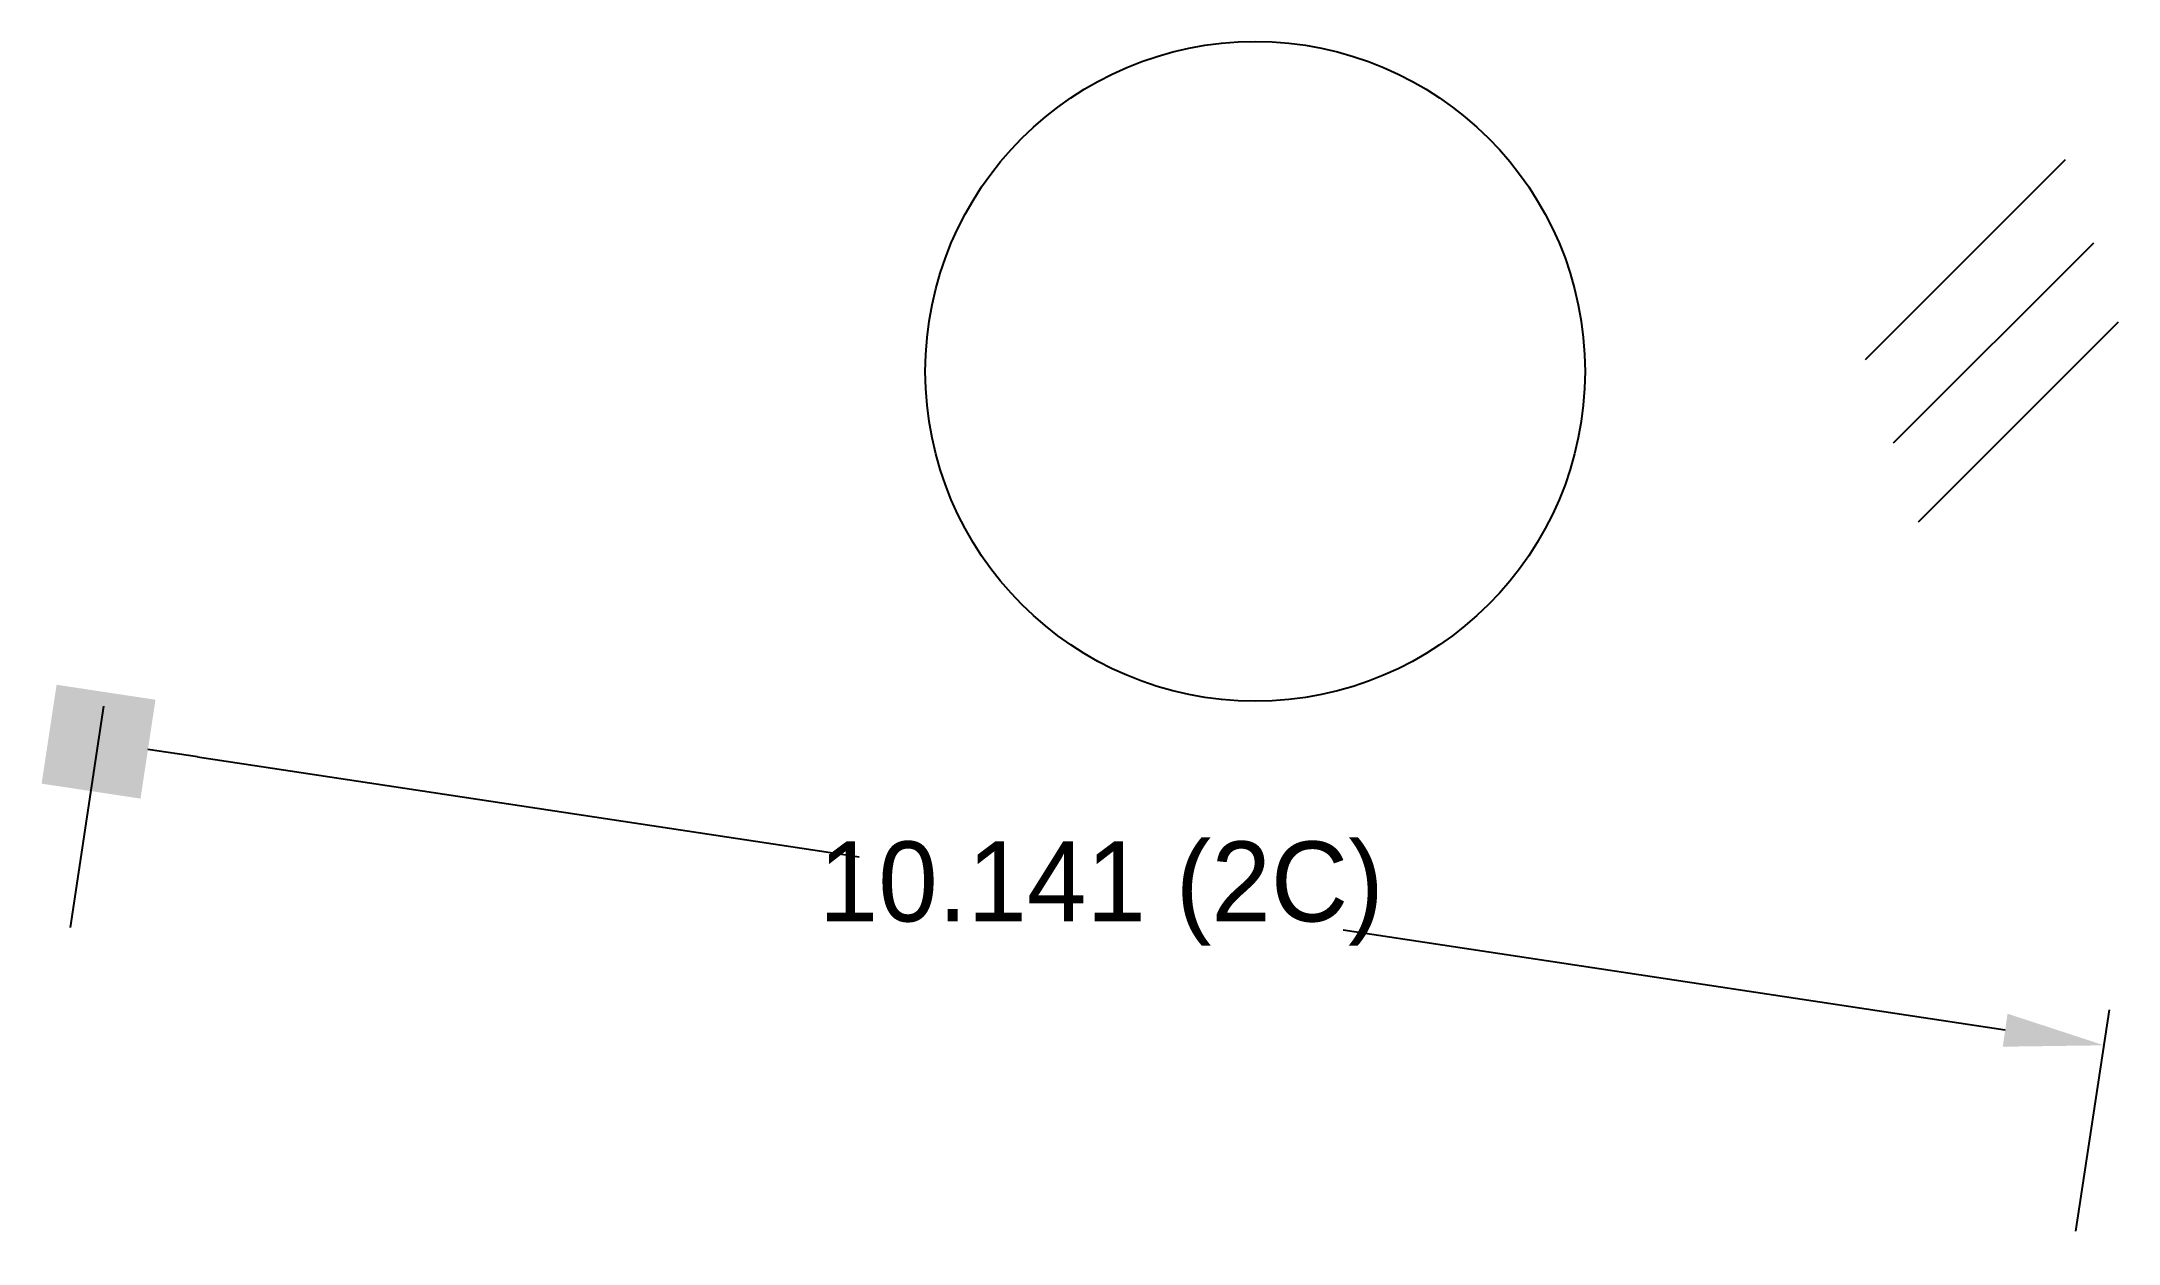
# Model space of a CAD drawing. Extents: x 316827.9 to 316838.3, y 5814529.9 to 5814535.9.
import ezdxf

# ---------------------------------------------------------------- set-up
doc = ezdxf.new("R2010")
doc.units = 0
doc.linetypes.add('Dash 1_16_', pattern=[3.175, 1.5875, -1.5875])
doc.layers.add('_K_POINTS', color=1, linetype='Continuous')
doc.layers.add('TheYellowLayer', color=2, linetype='Continuous')
doc.layers.add('TrueColorLayer', color=101, linetype='Continuous', true_color=0x8ef19c)
doc.dimstyles.get("Standard").update_dxf_attribs({"dimtxt": 0.18, "dimasz": 0.18, "dimexe": 0.18, "dimexo": 0.0625, "dimgap": 0.09, "dimtad": 0, "dimtih": 1, "dimtoh": 1, "dimdec": 4, "dimzin": 0, "dimdsep": 46, "dimtxsty": 'STANDARD', "dimcen": 0.09, "dimadec": 0, "dimazin": 0, "dimtfac": 1, "dimtdec": 4, "dimtofl": 0, "dimtmove": 2, "dimatfit": 3, "dimfxl": 1, "dimtolj": 1, "dimtzin": 0, "dimarcsym": 0})

# ---------------------------------------------------------------- blocks, each defined once
blk = doc.blocks.new('_BoxFilled')
at = {"color": 0, "linetype": 'ByBlock', "lineweight": -2}
blk.add_line((-0.5, 0), (-1, 0), dxfattribs=at)
at = {"linetype": 'ByBlock'}
blk.add_solid([(-0.5, 0.5), (0.5, 0.5), (-0.5, -0.5), (0.5, -0.5)], dxfattribs=at)
blk = doc.blocks.new('*D54')
at = {"layer": '_K_POINTS', "color": 0, "linetype": 'Dash 1_16_', "lineweight": -2, "transparency": 16777216}
for p, q in [((316828.094, 5814531.485), (316828.261, 5814532.592)), ((316838.121, 5814529.967), (316838.288, 5814531.074))]:
    blk.add_line(p, q, dxfattribs=at)
at = {"layer": '_K_POINTS', "color": 5, "lineweight": -2, "transparency": 16777216}
for p, q in [((316828.729, 5814532.339), (316832.038, 5814531.838)), ((316837.767, 5814530.971), (316834.458, 5814531.472))]:
    blk.add_line(p, q, dxfattribs=at)
at = {"layer": '_K_POINTS', "color": 5, "transparency": 16777216}
blk.add_solid([(316837.779, 5814531.054), (316837.755, 5814530.889), (316838.261, 5814530.896)], dxfattribs=at)
at = {"layer": 'Defpoints', "color": 0, "transparency": 16777216}
for p in [(316828.085, 5814531.423), (316838.261, 5814530.896), (316838.111, 5814529.905)]:
    blk.add_point(p, dxfattribs=at)
at = {"layer": '_K_POINTS', "color": 5, "lineweight": -2, "transparency": 16777216, "xscale": 0.5, "yscale": 0.5, "zscale": 0.5, "rotation": 171.3947196696292}
blk.add_blockref('_BoxFilled', (316828.235, 5814532.414), dxfattribs=at)
at = {"layer": '_K_POINTS', "color": 0, "transparency": 16777216, "insert": (316833.248, 5814531.655), "char_height": 0.4, "attachment_point": 5}
blk.add_mtext('\\A1;10.141 (2C)', dxfattribs=at)
blk = doc.blocks.new('BlockWithLineByBlock')
at = {"layer": '_K_POINTS', "color": 0, "linetype": 'Continuous'}
blk.add_line((0, 0), (1, 1), dxfattribs=at)
blk = doc.blocks.new('BlockWithTrueColorLine')
at = {"color": 194, "linetype": 'Continuous', "true_color": 0x5e089b}
blk.add_line((0, 0), (1, 1), dxfattribs=at)

msp = doc.modelspace()

# ---------------------------------------------------------------- linework, layer by layer
at = {"layer": 'TheYellowLayer', "color": 0}
msp.add_circle((316834.0175, 5814534.2653), 1.6491, dxfattribs=at)

# ---------------------------------------------------------------- block references
at = {"layer": 'TrueColorLayer', "linetype": 'Continuous'}
msp.add_blockref('BlockWithLineByBlock', (316837.0689, 5814534.325), dxfattribs=at)
at = {"layer": 'TrueColorLayer', "color": 132, "linetype": 'Continuous', "true_color": 0x18dce1}
msp.add_blockref('BlockWithLineByBlock', (316837.2096, 5814533.9087), dxfattribs=at)
at = {"layer": 'TrueColorLayer', "color": 4, "linetype": 'Continuous'}
msp.add_blockref('BlockWithTrueColorLine', (316837.3335, 5814533.5124), dxfattribs=at)

# ---------------------------------------------------------------- dimensions: what is measured, and where the dimension line sits
at = {"layer": '_K_POINTS', "color": 6}
dim = msp.add_aligned_dim(p1=(316828.0846, 5814531.4227), p2=(316838.1114, 5814529.9054), distance=1.0024, text='<> (2C)', dimstyle='Standard', override={"dimscale": 1, "dimtxt": 0.4, "dimasz": 0.5, "dimdec": 3, "dimblk1": 'BoxFilled', "dimsah": 1, "dimclrd": 5}, dxfattribs=at)
dim.commit()
dim.dimension.update_dxf_attribs({"geometry": '*D54', "text_midpoint": (316833.248, 5814531.6551)})

doc.saveas('drawing.dxf')
